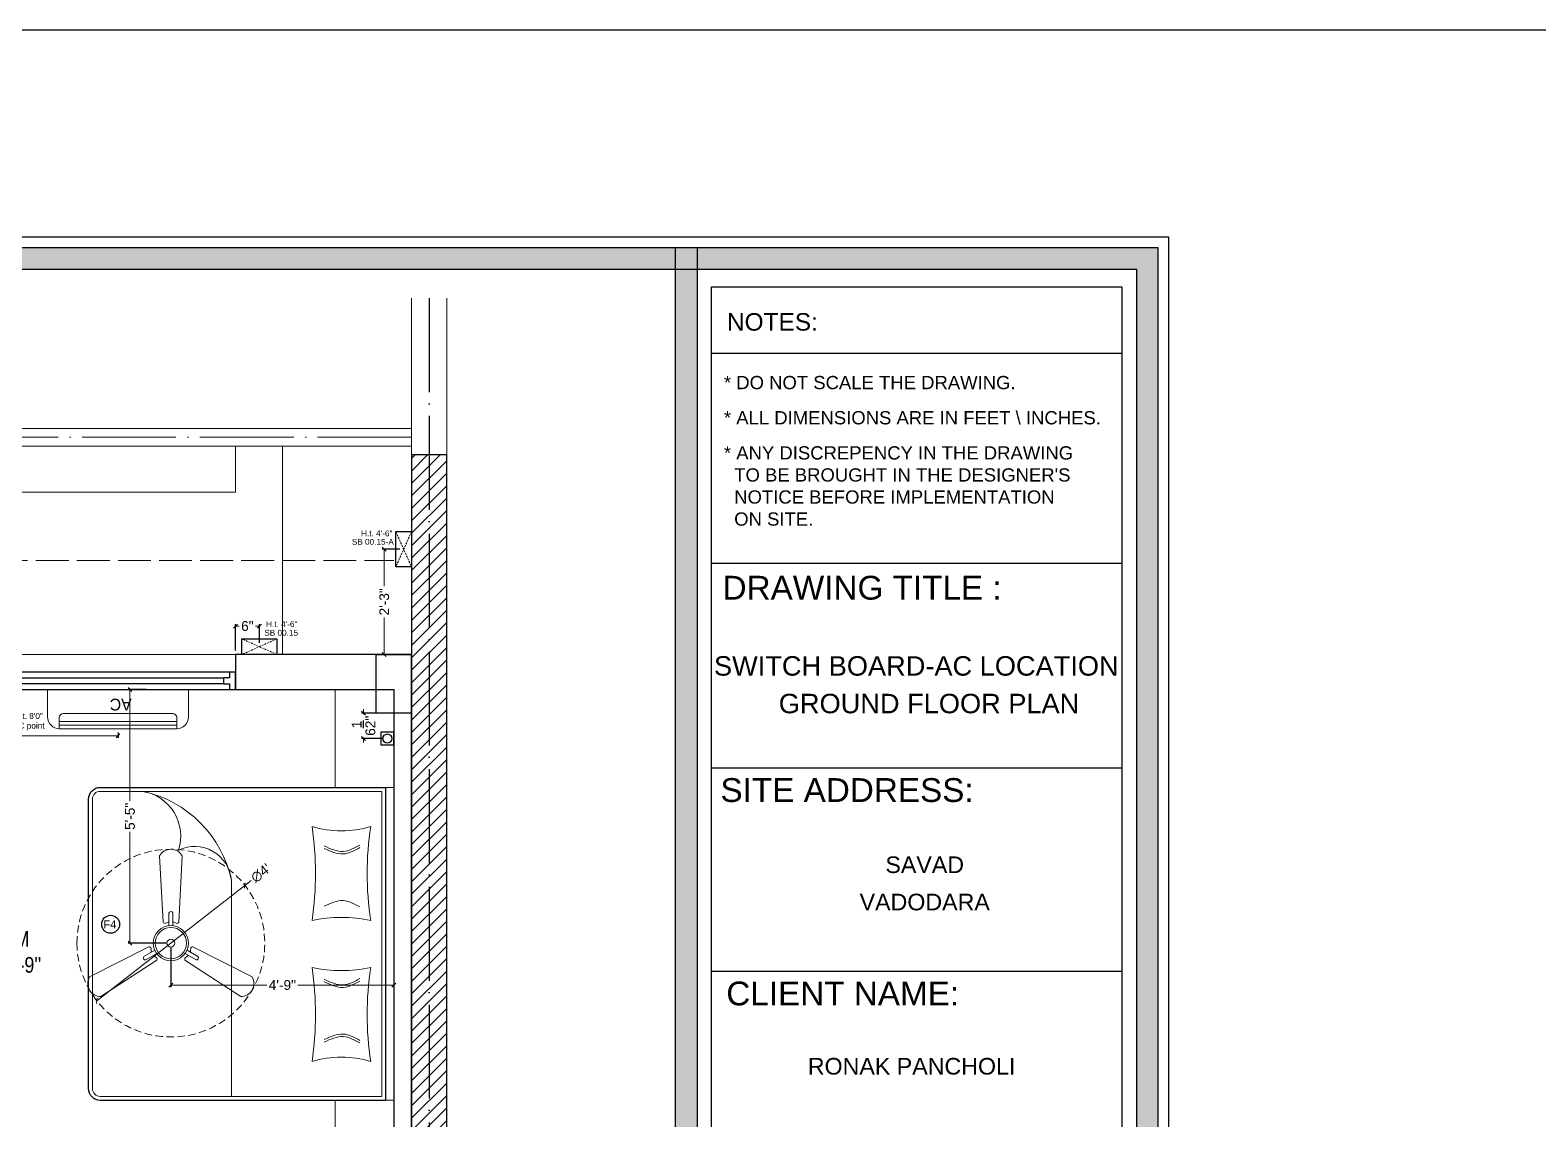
# Model space of a CAD drawing. Header units: millimetres. Extents: x 56222 to 3066687, y -650199 to -121287.
# Drawn here: x 147807.4 to 148192.8, y -178186.1 to -177907.8 of the extents above; entities that cross this region are included whole.
import ezdxf
from ezdxf.enums import TextEntityAlignment as Align

# ---------------------------------------------------------------- set-up
doc = ezdxf.new("R2010")
doc.units = ezdxf.units.MM
doc.header["$MEASUREMENT"] = 0
doc.header["$PDMODE"] = 35
for name, pattern in [('ACAD_ISO02W100', [15, 12, -3]), ('ACAD_ISO04W100', [30, 24, -3, 0, -3]), ('DASHED', [0.75, 0.5, -0.25]), ('DASHED2', [0.375, 0.25, -0.125])]:
    doc.linetypes.add(name, pattern=pattern)
doc.layers.get('Defpoints').update_dxf_attribs({"color": 220})
for name, color, linetype, lineweight in [('COLUMN', 1, 'Continuous', 30), ('dim05', 1, 'Continuous', 13), ('el', 7, 'Continuous', 20), ('ELEC-wires', 1, 'DASHED2', 13), ('Electrical', 84, 'Continuous', 30), ('FIRST FLOOR ( TEXT )', 7, 'Continuous', 9), ('FURNITURE', 32, 'Continuous', 9), ('GROUND FLOOR', 7, 'Continuous', 9), ('GROUND FLOOR  ( HATCH )', 251, 'Continuous', 9), ('GROUND FLOOR  ( PLINE )', 251, 'Continuous', 30), ('NAME PLATE', 7, 'Continuous', 25), ('Text', 7, 'Continuous', 15), ('wall', 7, 'Continuous', 30), ('X_PLOT', 1, 'Continuous', 9), ('XX~SLAB ( BEAM )~ ( DIM )', 7, 'Continuous', 9)]:
    doc.layers.add(name, color=color, linetype=linetype, lineweight=lineweight)
doc.layers.add('XX~SLAB ( PLINE )', color=251, linetype='Continuous', plot=False)
doc.styles.add('Arial', font='arial.ttf')
doc.styles.add('KATHA', font='swissc.ttf')
doc.styles.get("Standard").update_dxf_attribs({"font": 'arial.ttf', "height": 6})
doc.styles.add('TEXT', font='eurr____.ttf')
doc.dimstyles.new('ISO-25', dxfattribs={"dimtxt": 2.5, "dimasz": 1, "dimexe": 0.5, "dimexo": 1, "dimtad": 0, "dimdec": 1, "dimlunit": 4, "dimtxsty": 'Standard', "dimblk": 'OBLIQUE', "dimcen": 2.5, "dimclrd": 1, "dimclre": 1, "dimclrt": 5, "dimadec": 0, "dimazin": 0, "dimtfac": 1, "dimtdec": 1, "dimtmove": 0, "dimatfit": 3, "dimfxl": 1, "dimlwd": -1, "dimarcsym": 0})

# ---------------------------------------------------------------- blocks, each defined once
blk = doc.blocks.new('LAYOUT FILE')
at = {"layer": 'NAME PLATE', "true_color": 0xd39e00}
h = blk.add_hatch(color=42, dxfattribs=at)
h.paths.add_polyline_path([(3346889.83, -513806.18), (3346889.83, -514260.7), (3347535.56, -514260.7), (3347535.56, -513806.18)])
h.paths.add_polyline_path([(3346894.36, -513810.71), (3347531.03, -513810.71), (3347531.03, -514256.17), (3346894.36, -514256.17)], flags=16)
blk.add_hatch(color=42, dxfattribs=at).paths.add_polyline_path([(3347433.6, -514256.17), (3347438.13, -514256.17), (3347438.13, -513806.18), (3347433.6, -513806.18)])
at = {"layer": 'NAME PLATE', "color": 42, "true_color": 0xd39e00}
for p, q in [((3347527.96, -513828.55), (3347441.2, -513828.55)), ((3347527.96, -513872.99), (3347441.2, -513872.99)), ((3347527.96, -513916.26), (3347441.2, -513916.26)), ((3347527.96, -513959.27), (3347441.2, -513959.27))]:
    blk.add_line(p, q, dxfattribs=at)
for points in [[(3346887.56, -513803.91), (3347537.83, -513803.91), (3347537.83, -514262.96), (3346887.56, -514262.96)], [(3346889.83, -513806.18), (3347535.56, -513806.18), (3347535.56, -514260.7), (3346889.83, -514260.7)], [(3347433.6, -514256.17), (3347433.6, -513806.18), (3347438.13, -513806.18), (3347438.13, -514256.17)], [(3346894.36, -513810.71), (3347531.03, -513810.71), (3347531.03, -514256.17), (3346894.36, -514256.17)], [(3347441.2, -514252.44), (3347441.2, -513814.44), (3347527.96, -513814.44), (3347527.96, -514252.44)]]:
    blk.add_lwpolyline(points, close=True, dxfattribs=at)
at = {"layer": 'NAME PLATE', "style": 'Arial'}
for s, height, p in [('NOTES:', 3.699, (3347454.07, -513823.73)), ('DRAWING TITLE : ', 5.0338, (3347474.01, -513880.61)), ('SITE ADDRESS:', 5.0338, (3347469.85, -513923.39)), ('CLIENT NAME:', 5.0338, (3347468.93, -513966.4))]:
    blk.add_text(s, height=height, dxfattribs=at).set_placement(p, align=Align.CENTER)
at = {"layer": 'NAME PLATE', "char_height": 2.7974, "width": 108.0765, "attachment_point": 1, "style": 'Arial'}
for s, insert in [('* DO NOT SCALE THE DRAWING.', (3347443.82, -513833.31, 0)), ('* ALL DIMENSIONS ARE IN FEET \\\\ INCHES.', (3347443.82, -513840.75, 0)), ("* ANY DISCREPENCY IN THE DRAWING \\P  TO BE BROUGHT IN THE DESIGNER'S\\P  NOTICE BEFORE IMPLEMENTATION \\P  ON SITE.", (3347443.82, -513848.18, 0))]:
    blk.add_mtext(s, dxfattribs=dict(at, insert=insert))
blk = doc.blocks.new('fan')
at = {"layer": 'Electrical', "lineweight": 15, "ltscale": 20}
for p, q in [((3300835.29, -509900.78), (3300836.47, -509923.43)), ((3300841.81, -509923.43), (3300842.99, -509900.78)), ((3300838.47, -509924.57), (3300838.47, -509920.25)), ((3300839.81, -509920.28), (3300839.81, -509924.57)), ((3300831.66, -509931.77), (3300811.45, -509942.07)), ((3300866.83, -509942.07), (3300846.62, -509931.77)), ((3300815.3, -509948.74), (3300834.33, -509936.39)), ((3300829.93, -509935.08), (3300833.64, -509932.93)), ((3300834.31, -509934.09), (3300830.57, -509936.25)), ((3300843.95, -509936.39), (3300862.98, -509948.74)), ((3300847.68, -509936.23), (3300843.97, -509934.09)), ((3300844.64, -509932.93), (3300848.38, -509935.09))]:
    blk.add_line(p, q, dxfattribs=at)
at = {"layer": 'Electrical', "linetype": 'DASHED', "lineweight": 15, "ltscale": 5}
blk.add_circle((3300839.14, -509930.53), 32, dxfattribs=at)
at = {"layer": 'Electrical', "lineweight": 15, "ltscale": 20}
for centre, major_axis, start_param, end_param in [((3300839.14, -509902.94), (3.12, 3.12), -0.272136, 1.842967), ((3300839.13, -509920.5), (0.501, 0.501), -0.465536, 1.983618), ((3300839.14, -509930.53), (4.24, -4.24), 3.14161, 9.424795), ((3300839.14, -509930.53), (3.77, -3.77), 1.749190548672175e-05, 6.283202799085073), ((3300837.1, -509923.08), (0.51, 0.51), 2.863014, 4.257784), ((3300839.14, -509926.42), (2.27, -2.27), 2.565057, 2.951308), ((3300839.14, -509926.42), (2.27, 2.27), 0.19032, 0.57657), ((3300841.18, -509923.08), (0.51, -0.51), 5.167028, 6.561799), ((3300831.67, -509932.49), (0.51, -0.51), 0.978238, 2.373008), ((3300835.59, -509932.58), (2.27, -2.27), 3.855511, 4.241762), ((3300839.14, -509930.53), (0.943, 0.943), 1.570814, 7.853999), ((3300842.69, -509932.58), (2.27, 2.27), 5.183051, 5.569301), ((3300846.61, -509932.49), (0.51, -0.51), 2.339416, 3.734186), ((3300830.46, -509935.55), (0.501, -0.501), 3.199655, 5.648809), ((3300835.59, -509932.58), (2.27, -2.27), 4.659452, 5.045703), ((3300833.71, -509936.02), (0.51, 0.51), -1.325776, 0.068994), ((3300844.57, -509936.02), (0.51, -0.51), 3.072633, 4.467404), ((3300842.69, -509932.58), (2.27, 2.27), 4.37911, 4.765361), ((3300847.83, -509935.54), (0.501, 0.501), 3.723254, 6.172408), ((3300815.25, -509944.32), (3.12, -3.12), 3.393055, 5.508159), ((3300863.03, -509944.32), (3.12, -3.12), 5.48745, 7.602554)]:
    blk.add_ellipse(centre, major_axis=major_axis, ratio=1, start_param=start_param, end_param=end_param, dxfattribs=at)
blk = doc.blocks.new('_Oblique')
at = {"layer": 'wall', "color": 0, "lineweight": -2}
blk.add_line((-0.5, -0.5), (0.5, 0.5), dxfattribs=at)
blk = doc.blocks.new('*D151')
at = {"layer": 'Defpoints', "color": 0, "lineweight": 30, "transparency": 16777216}
for p in [(147843.4, -178141.17), (147900.39, -178141.37), (147900.39, -178151.9)]:
    blk.add_point(p, dxfattribs=at)
at = {"layer": 'dim05', "color": 1, "linetype": 'Continuous', "lineweight": -2, "transparency": 16777216}
for p, q in [((147843.4, -178142.17), (147843.4, -178152.4)), ((147900.39, -178142.37), (147900.39, -178152.4))]:
    blk.add_line(p, q, dxfattribs=at)
at = {"layer": 'dim05', "color": 1, "linetype": 'Continuous', "transparency": 16777216}
for p, q in [((147843.4, -178151.9), (147867.9, -178151.9)), ((147900.39, -178151.9), (147875.89, -178151.9))]:
    blk.add_line(p, q, dxfattribs=at)
at = {"layer": 'dim05', "color": 1, "transparency": 16777216, "rotation": 180}
blk.add_blockref('_Oblique', (147843.4, -178151.9), dxfattribs=at)
at = {"layer": 'dim05', "color": 1, "transparency": 16777216}
blk.add_blockref('_Oblique', (147900.39, -178151.9), dxfattribs=at)
at = {"layer": 'dim05', "color": 5, "lineweight": 25, "transparency": 16777216, "insert": (147871.89, -178151.9), "char_height": 2.5, "attachment_point": 5, "style": 'Arial'}
blk.add_mtext('4\'-9"', dxfattribs=at)
blk = doc.blocks.new('6616')
at = {"color": 242, "linetype": 'DASHED', "true_color": 0xcd2027}
for p, q in [((386784.79, -36915.77), (386775.78, -36911.78)), ((386784.79, -36911.78), (386775.78, -36915.77))]:
    blk.add_line(p, q, dxfattribs=at)
at = {"layer": 'ELEC-wires', "color": 5, "linetype": 'ByBlock', "lineweight": 30, "ltscale": 4}
blk.add_lwpolyline([(386775.78, -36911.78), (386784.79, -36911.78), (386784.79, -36915.77), (386775.78, -36915.77)], close=True, dxfattribs=at)
blk = doc.blocks.new('*D210')
at = {"layer": 'Defpoints', "color": 0, "lineweight": 30, "transparency": 16777216}
for p in [(147866.02, -178060.13), (147859.89, -178067.36), (147866.02, -178065.39)]:
    blk.add_point(p, dxfattribs=at)
at = {"layer": 'dim05', "color": 1, "linetype": 'Continuous', "lineweight": -2, "transparency": 16777216}
for p, q in [((147859.89, -178066.36), (147859.89, -178059.63)), ((147866.02, -178064.39), (147866.02, -178059.63))]:
    blk.add_line(p, q, dxfattribs=at)
at = {"layer": 'dim05', "color": 1, "linetype": 'Continuous', "transparency": 16777216}
for p, q in [((147859.89, -178060.13), (147860.89, -178060.13)), ((147866.02, -178060.13), (147865.02, -178060.13))]:
    blk.add_line(p, q, dxfattribs=at)
at = {"layer": 'dim05', "color": 1, "transparency": 16777216, "rotation": 180}
blk.add_blockref('_Oblique', (147859.89, -178060.13), dxfattribs=at)
at = {"layer": 'dim05', "color": 1, "transparency": 16777216}
blk.add_blockref('_Oblique', (147866.02, -178060.13), dxfattribs=at)
at = {"layer": 'dim05', "color": 5, "lineweight": 25, "transparency": 16777216, "insert": (147862.95, -178060.13), "char_height": 2.5, "attachment_point": 5, "style": 'Arial'}
blk.add_mtext('6"', dxfattribs=at)
blk = doc.blocks.new('*D211')
at = {"layer": 'Defpoints', "color": 0, "lineweight": 30, "transparency": 16777216}
for p in [(147902.9, -178040.49), (147897.94, -178067.36), (147900.9, -178067.36)]:
    blk.add_point(p, dxfattribs=at)
at = {"layer": 'dim05', "color": 1, "linetype": 'Continuous', "lineweight": -2, "transparency": 16777216}
for p, q in [((147901.9, -178040.49), (147897.44, -178040.49)), ((147899.9, -178067.36), (147897.44, -178067.36))]:
    blk.add_line(p, q, dxfattribs=at)
at = {"layer": 'dim05', "color": 1, "linetype": 'Continuous', "transparency": 16777216}
for p, q in [((147897.94, -178040.49), (147897.94, -178049.96)), ((147897.94, -178067.36), (147897.94, -178057.9))]:
    blk.add_line(p, q, dxfattribs=at)
at = {"layer": 'dim05', "color": 1, "transparency": 16777216}
for p, rotation in [((147897.94, -178040.49), 90), ((147897.94, -178067.36), 270)]:
    blk.add_blockref('_Oblique', p, dxfattribs=dict(at, rotation=rotation))
at = {"layer": 'dim05', "color": 5, "lineweight": 25, "transparency": 16777216, "insert": (147897.94, -178053.93), "char_height": 2.5, "attachment_point": 5, "rotation": 90, "style": 'Arial'}
blk.add_mtext('2\'-3"', dxfattribs=at)
blk = doc.blocks.new('*D222')
at = {"layer": 'Defpoints', "color": 0, "lineweight": 30, "transparency": 16777216}
for p in [(147862.34, -178126.44), (147824.45, -178155.9)]:
    blk.add_point(p, dxfattribs=at)
at = {"layer": 'dim05', "color": 1, "linetype": 'Continuous', "transparency": 16777216}
for p in [(147824.45, -178155.9), (147863.92, -178125.21)]:
    blk.add_line(p, (147862.34, -178126.44), dxfattribs=at)
at = {"layer": 'dim05', "color": 1, "transparency": 16777216}
for p, rotation in [((147862.34, -178126.44), 217.8668390307218), ((147824.45, -178155.9), 37.8668390307218)]:
    blk.add_blockref('_Oblique', p, dxfattribs=dict(at, rotation=rotation))
at = {"layer": 'dim05', "color": 5, "lineweight": 25, "transparency": 16777216, "insert": (147866.4, -178123.29), "char_height": 2.5, "attachment_point": 5, "rotation": 37.8668, "style": 'Arial'}
blk.add_mtext("∅4'", dxfattribs=at)
blk = doc.blocks.new('*D227')
at = {"layer": 'Defpoints', "color": 0, "lineweight": 30, "transparency": 16777216}
for p in [(147892.65, -178082.36), (147898.74, -178082.36), (147898.74, -178088.87)]:
    blk.add_point(p, dxfattribs=at)
at = {"layer": 'dim05', "color": 1, "linetype": 'Continuous', "lineweight": -2, "transparency": 16777216}
for p, q in [((147897.74, -178082.36), (147892.15, -178082.36)), ((147897.74, -178088.87), (147892.15, -178088.87))]:
    blk.add_line(p, q, dxfattribs=at)
at = {"layer": 'dim05', "color": 1, "linetype": 'Continuous', "transparency": 16777216}
for p, q in [((147892.65, -178082.36), (147892.65, -178081.36)), ((147892.65, -178082.36), (147892.65, -178082.64)), ((147892.65, -178088.87), (147892.65, -178088.6)), ((147892.65, -178088.87), (147892.65, -178089.87))]:
    blk.add_line(p, q, dxfattribs=at)
at = {"layer": 'dim05', "color": 1, "transparency": 16777216}
for p, rotation in [((147892.65, -178082.36), 270), ((147892.65, -178088.87), 90)]:
    blk.add_blockref('_Oblique', p, dxfattribs=dict(at, rotation=rotation))
at = {"layer": 'dim05', "color": 5, "lineweight": 25, "transparency": 16777216, "insert": (147892.65, -178085.62), "char_height": 2.5, "attachment_point": 5, "rotation": 90, "style": 'Arial'}
blk.add_mtext('6{\\H1x;\\S1/2;}"', dxfattribs=at)
blk = doc.blocks.new('*D230')
at = {"layer": 'Defpoints', "color": 0, "lineweight": 30, "transparency": 16777216}
for p in [(147838.07, -178076.36), (147832.95, -178141.17), (147843.4, -178141.17)]:
    blk.add_point(p, dxfattribs=at)
at = {"layer": 'dim05', "color": 1, "linetype": 'Continuous', "lineweight": -2, "transparency": 16777216}
for p, q in [((147837.07, -178076.36), (147832.45, -178076.36)), ((147842.4, -178141.17), (147832.45, -178141.17))]:
    blk.add_line(p, q, dxfattribs=at)
at = {"layer": 'dim05', "color": 1, "linetype": 'Continuous', "transparency": 16777216}
for p, q in [((147832.95, -178076.36), (147832.95, -178104.82)), ((147832.95, -178141.17), (147832.95, -178112.72))]:
    blk.add_line(p, q, dxfattribs=at)
at = {"layer": 'dim05', "color": 1, "transparency": 16777216}
for p, rotation in [((147832.95, -178076.36), 90), ((147832.95, -178141.17), 270)]:
    blk.add_blockref('_Oblique', p, dxfattribs=dict(at, rotation=rotation))
at = {"layer": 'dim05', "color": 5, "lineweight": 25, "transparency": 16777216, "insert": (147832.95, -178108.77), "char_height": 2.5, "attachment_point": 5, "rotation": 90, "style": 'Arial'}
blk.add_mtext('5\'-5"', dxfattribs=at)
blk = doc.blocks.new('ac paln')
at = {"layer": 'Electrical', "lineweight": 15}
for p, q in [((389238.69, -37646.36), (389238.69, -37610.34)), ((389238.69, -37610.34), (389245.67, -37610.34)), ((389244.81, -37642.35), (389244.81, -37614.35)), ((389245.81, -37613.35), (389248.68, -37613.35)), ((389246.82, -37643.35), (389246.82, -37613.35)), ((389247.82, -37643.35), (389247.82, -37613.35)), ((389248.68, -37613.35), (389248.68, -37643.35)), ((389248.68, -37643.35), (389248.68, -37613.35)), ((389245.81, -37643.35), (389248.68, -37643.35)), ((389248.68, -37643.35), (389248.68, -37643.35)), ((389245.67, -37646.36), (389238.69, -37646.36))]:
    blk.add_line(p, q, dxfattribs=at)
for centre, start, end in [((389245.67, -37613.35), 0, 90), ((389245.67, -37643.35), 270, 0)]:
    blk.add_arc(centre, 3.01, start, end, dxfattribs=at)
at = {"layer": 'Electrical', "lineweight": 15, "extrusion": (0, 0, -1)}
for centre, start_param, end_param in [((389245.81, -37614.35), -0.785398, 0.785398), ((389245.81, -37642.35), 3.926991, 5.497787)]:
    blk.add_ellipse(centre, major_axis=(-0.71, 0.71), ratio=1, start_param=start_param, end_param=end_param, dxfattribs=at)
at = {"layer": 'Text', "style": 'TEXT'}
blk.add_text('AC', height=3, rotation=270, dxfattribs=at).set_placement((389241.02, -37624.87))
blk = doc.blocks.new('*D320')
at = {"layer": 'Defpoints', "color": 0, "lineweight": 30, "transparency": 16777216}
for p in [(147745.89, -178080.9), (147829.89, -178086.36), (147829.89, -178088.2)]:
    blk.add_point(p, dxfattribs=at)
at = {"layer": 'dim05', "color": 1, "linetype": 'Continuous', "lineweight": -2, "transparency": 16777216}
for p, q in [((147745.89, -178081.9), (147745.89, -178088.7)), ((147829.89, -178087.36), (147829.89, -178088.7))]:
    blk.add_line(p, q, dxfattribs=at)
at = {"layer": 'dim05', "color": 1, "linetype": 'Continuous', "transparency": 16777216}
for p, q in [((147745.89, -178088.2), (147786.13, -178088.2)), ((147829.89, -178088.2), (147789.66, -178088.2))]:
    blk.add_line(p, q, dxfattribs=at)
at = {"layer": 'dim05', "color": 1, "transparency": 16777216, "rotation": 180}
blk.add_blockref('_Oblique', (147745.89, -178088.2), dxfattribs=at)
at = {"layer": 'dim05', "color": 1, "transparency": 16777216}
blk.add_blockref('_Oblique', (147829.89, -178088.2), dxfattribs=at)
at = {"layer": 'dim05', "color": 5, "lineweight": 25, "transparency": 16777216, "insert": (147787.89, -178088.2), "char_height": 2.5, "attachment_point": 5, "style": 'Arial'}
blk.add_mtext("7'", dxfattribs=at)

msp = doc.modelspace()

# ---------------------------------------------------------------- hatches: boundary and pattern name
at = {"layer": 'GROUND FLOOR  ( HATCH )'}
h = msp.add_hatch(dxfattribs=at)
h.set_pattern_fill('ANSI31', color=6, scale=18, style=0)
h.set_pattern_definition([(45, (31373.2054, -15740.6894), (-1.590990258, 1.590990258), [])])
h.paths.add_polyline_path([(147913.891, -178016.364), (147904.891, -178016.364), (147904.891, -178359.864), (147913.891, -178359.864)])

# ---------------------------------------------------------------- linework, layer by layer
at = {"layer": 'COLUMN'}
msp.add_lwpolyline([(147895.891, -178067.364), (147904.891, -178067.364), (147904.891, -178082.364), (147895.891, -178082.364)], close=True, dxfattribs=at)
at = {"layer": 'FURNITURE'}
msp.add_line((147858.866, -178180.372), (147858.866, -178125.179), dxfattribs=at)
for points in [[(147900.391, -178101.372), (147885.391, -178101.372), (147885.391, -178076.364), (147900.391, -178076.364)], [(147900.391, -178181.356), (147885.391, -178181.356), (147885.391, -178205.364), (147900.391, -178205.364)]]:
    msp.add_lwpolyline(points, close=True, dxfattribs=at)
at = {"layer": 'FURNITURE', "lineweight": 30}
msp.add_lwpolyline([(147822.362, -178178.372), (147822.362, -178104.372, -0.4142136), (147825.362, -178101.372), (147898.292, -178101.372), (147898.292, -178181.372), (147825.362, -178181.372, -0.4142136)], format="xyb", close=True, dxfattribs=at)
at = {"layer": 'FURNITURE'}
for points in [[(147823.362, -178178.372), (147823.362, -178104.372, -0.4142136), (147825.362, -178102.372), (147897.292, -178102.372), (147897.292, -178180.372), (147825.362, -178180.372, -0.4142136)], [(147845.344, -178117.383, -0.5279651), (147858.866, -178125.179, 0.2964894), (147836.223, -178102.372, -0.4593765), (147845.344, -178117.383)]]:
    msp.add_lwpolyline(points, format="xyb", close=True, dxfattribs=at)
at = {"layer": 'FURNITURE', "elevation": -0.005}
for points in [[(147879.472, -178135.363, -0.1005861), (147894.472, -178135.363, -0.0757258), (147894.472, -178111.363, -0.1489672), (147879.472, -178111.363, -0.0741156)], [(147879.472, -178147.444, 0.1005861), (147894.472, -178147.444, 0.0757258), (147894.472, -178171.444, 0.1489672), (147879.472, -178171.444, 0.0741156)]]:
    msp.add_lwpolyline(points, format="xyb", close=True, dxfattribs=at)
at = {"layer": 'FURNITURE', "color": 1, "lineweight": 30, "ltscale": 4}
msp.add_circle((147828.007, -178136.362), 2.291, dxfattribs=at)
at = {"layer": 'FURNITURE'}
for points in [[(147891.733, -178116.105, -0.005), (147890.316, -178116.877, -0.005), (147887.322, -178118.508, -0.005), (147884.206, -178117.067, -0.005), (147882.564, -178116.308, -0.005)], [(147891.733, -178116.75, -0.005), (147890.316, -178117.522, -0.005), (147887.322, -178119.152, -0.005), (147884.206, -178117.712, -0.005), (147882.564, -178116.953, -0.005)], [(147891.733, -178131.941, -0.005), (147890.316, -178131.169, -0.005), (147887.322, -178129.538, -0.005), (147884.206, -178130.978, -0.005), (147882.564, -178131.737, -0.005)], [(147891.733, -178150.222, -0.005), (147890.316, -178150.994, -0.005), (147887.322, -178152.625, -0.005), (147884.206, -178151.184, -0.005), (147882.564, -178150.425, -0.005)], [(147891.733, -178150.866, -0.005), (147890.316, -178151.638, -0.005), (147887.322, -178153.269, -0.005), (147884.206, -178151.829, -0.005), (147882.564, -178151.07, -0.005)], [(147891.733, -178166.058, -0.005), (147890.316, -178165.286, -0.005), (147887.322, -178163.655, -0.005), (147884.206, -178165.095, -0.005), (147882.564, -178165.854, -0.005)], [(147891.733, -178166.702, -0.005), (147890.316, -178165.93, -0.005), (147887.322, -178164.299, -0.005), (147884.206, -178165.74, -0.005), (147882.564, -178166.499, -0.005)]]:
    msp.add_open_spline(points, degree=3, knots=[0, 0, 0, 0, 4.5779171, 9.671137, 9.671137, 9.671137, 9.671137], dxfattribs=at)
at = {"layer": 'GROUND FLOOR'}
for p, q in [((147904.891, -177976.315), (147904.891, -178497.248)), ((147904.891, -177976.315), (147904.891, -178067.364)), ((147913.891, -177976.315), (147913.891, -178497.248)), ((147404.641, -178009.614), (147904.891, -178009.614)), ((147409.141, -178014.114), (147904.891, -178014.114)), ((147904.891, -178067.364), (147504.391, -178067.364)), ((147859.891, -178067.364), (147859.891, -178076.364)), ((147895.891, -178076.364), (147745.891, -178076.364))]:
    msp.add_line(p, q, dxfattribs=at)
at = {"layer": 'GROUND FLOOR', "color": 1, "linetype": 'ACAD_ISO04W100'}
msp.add_line((147909.391, -177976.315), (147909.391, -178359.864), dxfattribs=at)
msp.add_lwpolyline([(147904.891, -178011.864), (147406.891, -178011.864), (147406.891, -178474.364), (147904.891, -178474.364)], dxfattribs=at)
at = {"layer": 'GROUND FLOOR', "color": 6, "lineweight": 30}
msp.add_lwpolyline([(147913.891, -178016.364), (147904.891, -178016.364), (147904.891, -178359.864), (147913.891, -178359.864)], close=True, dxfattribs=at)
at = {"layer": 'GROUND FLOOR', "linetype": 'ACAD_ISO02W100', "ltscale": 0.7}
msp.add_lwpolyline([(147504.391, -178043.364), (147900.391, -178043.364)], dxfattribs=at)
at = {"layer": 'GROUND FLOOR  ( PLINE )'}
msp.add_lwpolyline([(147904.891, -178067.364), (147859.891, -178067.364), (147859.891, -178076.364), (147900.391, -178076.364), (147900.391, -178205.364), (147864.395, -178205.362), (147864.395, -178209.862), (147895.891, -178209.864), (147895.891, -178337.364), (147862.891, -178337.364), (147862.891, -178341.864), (147895.891, -178341.864), (147895.891, -178359.864), (147904.891, -178359.864)], close=True, dxfattribs=at)
at = {"layer": 'X_PLOT', "linetype": 'ACAD_ISO04W100', "lineweight": 30}
msp.add_line((147909.391, -177976.315), (147909.391, -178472.114), dxfattribs=at)
at = {"layer": 'XX~SLAB ( BEAM )~ ( DIM )', "color": 3, "lineweight": 30}
msp.add_lwpolyline([(150032.597, -177907.771), (147249.712, -177907.771), (147249.712, -178560.829), (150032.597, -178560.829)], close=True, dxfattribs=at)
at = {"layer": 'XX~SLAB ( BEAM )~ ( DIM )'}
for points in [[(147859.891, -178014.114), (147799.891, -178014.114), (147799.891, -178025.881), (147859.891, -178025.881)], [(147871.891, -178067.364), (147904.891, -178067.364), (147904.891, -178014.114), (147871.891, -178014.114)]]:
    msp.add_lwpolyline(points, close=True, dxfattribs=at)
at = {"layer": 'XX~SLAB ( BEAM )~ ( DIM )', "color": 6, "lineweight": 30}
msp.add_lwpolyline([(147897.064, -178090.523), (147900.383, -178090.523), (147900.4, -178087.213), (147897.081, -178087.213)], close=True, dxfattribs=at)
msp.add_circle((147898.736, -178088.868), 1.155, dxfattribs=at)
at = {"layer": 'XX~SLAB ( PLINE )'}
msp.add_lwpolyline([(147859.891, -178071.864), (147858.391, -178071.864), (147858.391, -178073.364), (147856.891, -178073.364), (147856.891, -178074.864), (147802.891, -178074.864), (147802.891, -178073.364), (147801.391, -178073.364), (147801.391, -178071.864), (147799.891, -178071.864), (147799.891, -178076.364), (147801.391, -178076.364), (147801.391, -178074.864), (147802.891, -178074.864), (147802.891, -178073.364), (147856.891, -178073.364), (147856.891, -178074.864), (147858.391, -178074.864), (147858.391, -178076.364), (147859.891, -178076.364), (147859.891, -178071.864), (147799.891, -178071.864), (147799.891, -178076.364), (147859.891, -178076.364)], close=True, dxfattribs=at)

# ---------------------------------------------------------------- block references
at = {"layer": 'dim05', "color": 1, "lineweight": 35, "xscale": -0.7500069902881101, "yscale": 0.7500069902881101, "zscale": 0.7500069902881101}
msp.add_blockref('fan', (2623495.827, 204310.288), dxfattribs=at)
at = {"layer": 'el', "color": 1, "rotation": 90}
msp.add_blockref('6616', (110989.121, -564820.776), dxfattribs=at)
at = {"layer": 'el', "color": 1}
msp.add_blockref('6616', (-238914.271, -141151.612), dxfattribs=at)
at = {"layer": 'el', "color": 18, "true_color": 0x000000, "rotation": 270}
msp.add_blockref('ac paln', (185458.241, 211162.324), dxfattribs=at)
at = {"layer": 'NAME PLATE', "lineweight": 0, "xscale": 1.209046105522275, "yscale": 1.209046105522275, "zscale": 1.209046105522275}
msp.add_blockref('LAYOUT FILE', (-3899229.164, 443251.986, 0.126), dxfattribs=at)

# ---------------------------------------------------------------- texts
at = {"layer": 'Electrical', "color": 5, "transparency": 33554687}
for s, p in [('SB 00.15-A', (147889.649, -178039.34)), ('SB 00.15', (147867.269, -178062.588)), ('AC point', (147803.086, -178086.339))]:
    msp.add_text(s, height=1.5, dxfattribs=at).set_placement(p)
at = {"layer": 'Electrical', "color": 240, "true_color": 0xed1f24, "transparency": 33554687}
for s, p in [('H.t. 4\'-6"', (147892.007, -178037.18)), ('H.t. 4\'-6"', (147867.72, -178060.39)), ('H.t. 8\'0"', (147803.368, -178083.869))]:
    msp.add_text(s, height=1.5, dxfattribs=at).set_placement(p)
at = {"layer": 'Electrical', "color": 1, "insert": (147829.469, -178135.386), "char_height": 2.0357, "attachment_point": 3}
msp.add_mtext_dynamic_manual_height_columns('F4', width=2.03575, gutter_width=0.679, heights=[2.601], dxfattribs=at)
at = {"layer": 'FIRST FLOOR ( TEXT )', "insert": (147794.77, -178140.095), "char_height": 4, "attachment_point": 5, "style": 'KATHA'}
msp.add_mtext("PARENTS \\PBED ROOM\\P12'-11'' x 10'-9''", dxfattribs=at)
at = {"layer": 'NAME PLATE', "style": 'Arial'}
for s, height, p in [('SWITCH BOARD-AC LOCATION', 4.97292, (148033.921, -178072.795, 0.126)), ('GROUND FLOOR PLAN', 4.97292, (148037.173, -178082.411, 0.126)), (' SAVAD ', 4.2457, (148036.071, -178123.258, 0.126)), ('VADODARA', 4.2457, (148036.071, -178132.79, 0.126)), ('RONAK PANCHOLI    ', 4.24568, (148036.009, -178174.771, 0.126))]:
    msp.add_text(s, height=height, dxfattribs=at).set_placement(p, align=Align.CENTER)

# ---------------------------------------------------------------- dimensions: what is measured, and where the dimension line sits
at = {"layer": 'dim05', "color": 27, "lineweight": 25, "true_color": 0x7d5120}
for base, p1, p2, override, picture, middle in [((147897.935, -178067.364), (147902.898, -178040.489), (147900.904, -178067.364), {"dimdec": 0, "dimtxsty": 'Arial'}, '*D211', (147897.935, -178053.926)), ((147832.951, -178141.173), (147838.073, -178076.364), (147843.398, -178141.173), {"dimtxsty": 'Arial'}, '*D230', (147832.951, -178108.768)), ((147892.655, -178082.364), (147898.736, -178088.868), (147898.736, -178082.364), {"dimtxsty": 'Arial'}, '*D227', (147892.655, -178085.616))]:
    dim = msp.add_linear_dim(base=base, p1=p1, p2=p2, angle=90, dimstyle='ISO-25', override=override, dxfattribs=at)
    dim.commit()
    dim.dimension.update_dxf_attribs({"geometry": picture, "text_midpoint": middle})
for base, p1, p2, override, picture, middle in [((147866.016, -178060.134), (147859.891, -178067.364), (147866.016, -178065.389), {"dimdec": 0, "dimtxsty": 'Arial'}, '*D210', (147862.954, -178060.134)), ((147829.891, -178088.198), (147745.891, -178080.899), (147829.891, -178086.359), {"dimtxsty": 'Arial'}, '*D320', (147787.891, -178088.198)), ((147900.391, -178151.898), (147843.398, -178141.173), (147900.391, -178141.372), {"dimtxsty": 'Arial'}, '*D151', (147871.895, -178151.898))]:
    dim = msp.add_linear_dim(base=base, p1=p1, p2=p2, dimstyle='ISO-25', override=override, dxfattribs=at)
    dim.commit()
    dim.dimension.update_dxf_attribs({"geometry": picture, "text_midpoint": middle})
dim = msp.add_diameter_dim_2p(p1=(147824.451, -178155.905), p2=(147862.345, -178126.441), dimstyle='ISO-25', override={"dimtxsty": 'Arial'}, dxfattribs=at)
dim.commit()
dim.dimension.update_dxf_attribs({"geometry": '*D222', "text_midpoint": (147866.398, -178123.289)})

doc.saveas('drawing.dxf')
